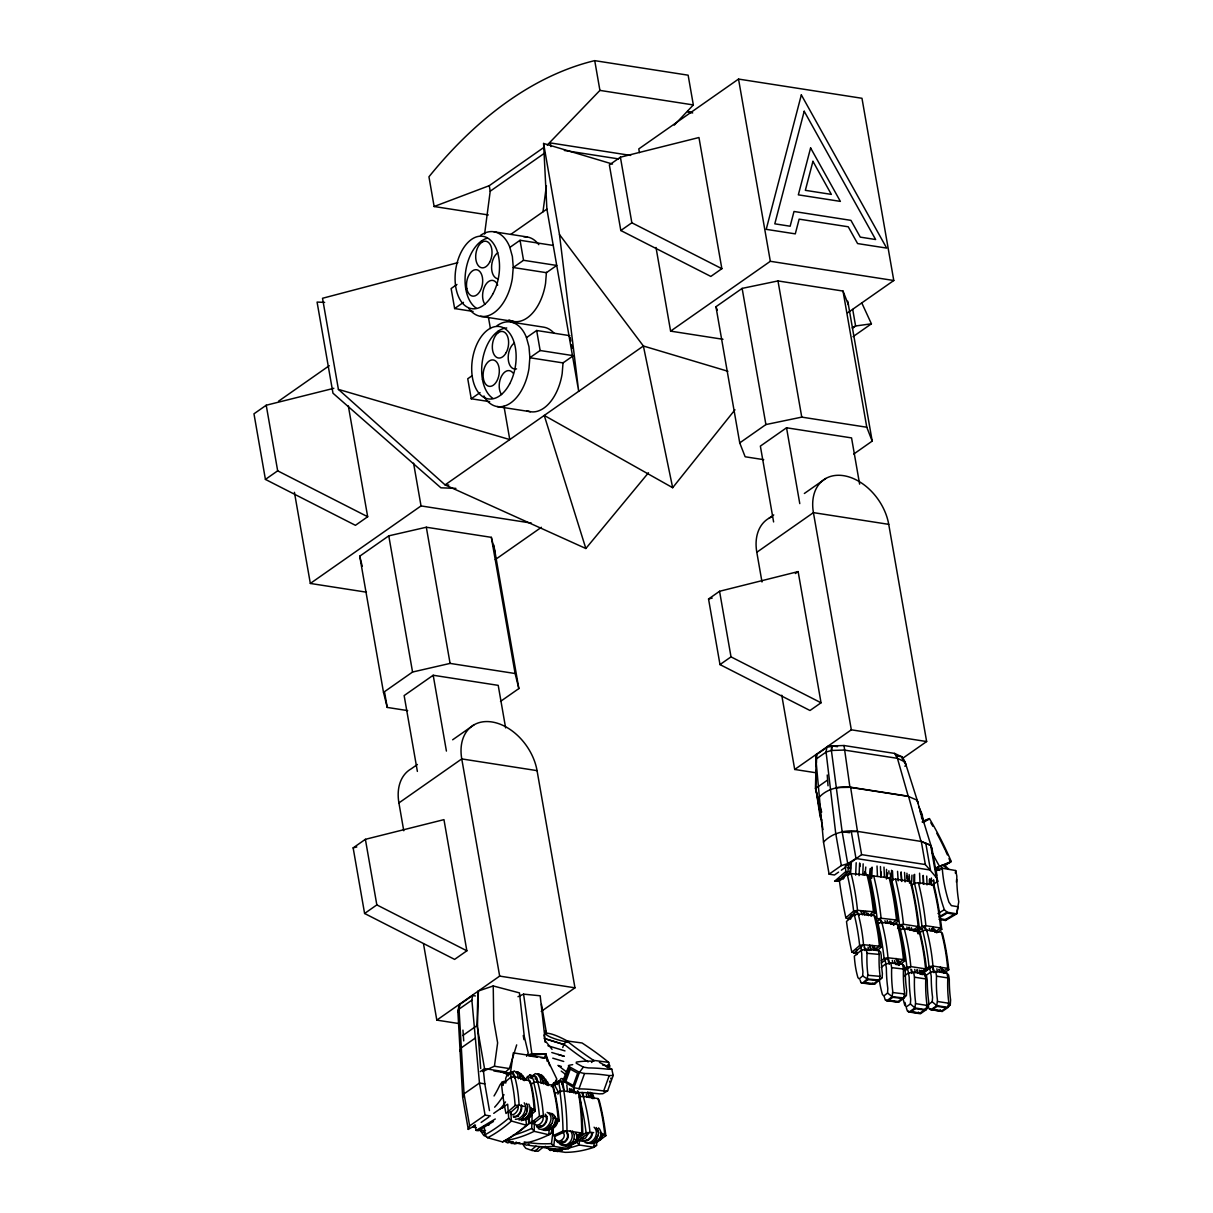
<?xml version="1.0" encoding="UTF-8"?>
<svg xmlns="http://www.w3.org/2000/svg" width="1213" height="1213" viewBox="0 0 1213 1213"><rect width="100%" height="100%" fill="white"/><g stroke="black" fill="none" stroke-linecap="round" stroke-linejoin="round"><path stroke-width="1.5" d="M920.045 883.807L919.575 873.193M923.457 884.338L923.305 875.528M923.609 884.368L923.154 875.498M927.02 884.899L926.717 876.059M929.325 883.807L929.37 879.486M923.093 821.959L922.259 814.53L918.923 807.161M591.732 1132.29C592.338 1136.915 587.228 1142.267 582.634 1139.795M602.709 1134.367L600.814 1139.553L596.068 1141.19M877.454 876.377L877.029 866.021M880.941 871.768L880.865 876.908L880.441 866.552M884.429 877.469L883.989 867.113M560.633 1092.003L558.829 1083.33L557.222 1082.572L555.069 1085.347M463.73 1040.906L462.941 1030.125M477.922 991.324L477.027 1025.561L484.548 1068.623L480.272 1071.61M480.697 1068.517L477.482 1025.243L478.377 991.006L493.236 985.957L519.452 992.886L524.289 1036.493L528.231 1052.99L526.578 1056.205M821.671 812.164L815.439 788.556L816.334 754.334L815.833 765.524M816.258 770.3L815.788 788.314L822.99 829.586M816.455 763.083L816.683 754.077M828.024 785.781L827.236 775.001M865.779 867.052L865.096 874.588M551.642 1127.969L551.49 1133.063L548.913 1134.777L534.16 1131.32L531.719 1128.424L532.189 1113.17M534.493 1120.812L534.16 1131.32A220.372 127.426 -76.8 0 1 505.821 1140.508L513.19 1142.237M549.064 1129.515L548.913 1134.777A220.372 127.426 -76.8 0 1 520.574 1143.965L516.874 1143.101M596.766 1140.114L596.584 1145.33L593.991 1147.286L579.238 1144.996L576.812 1142.252L576.933 1138.764M579.435 1139.614L579.238 1144.996A229.242 136.25 -81.2 0 1 550.368 1150.06L565.106 1152.35A229.242 136.25 -81.2 0 0 593.991 1147.286L594.173 1141.903M892.116 881.245L891.555 870.312M909.507 883.2L909.416 876.241M911.66 881.79L911.964 875.134M909.174 881.063L909.159 874.558M914.026 882.473L914.011 874.8M931.432 884.52L931.417 878.03M856.514 949.749L856.742 954.676M850.601 919.196L851.481 914.769M924.473 970.703L924.427 974.524M891.661 967.656A88.473 48.49 -83.3 0 0 892.738 991.248L892.192 996.631L886.9 1000.77L885.035 999.3A75.176 41.197 -83.3 0 1 884.307 996.904M881.229 967.413L885.657 963.926L890.842 963.061L902.639 964.441L903.442 969.035A88.473 48.49 -83.3 0 0 904.519 992.613L903.988 998.011L898.697 1002.15L886.9 1000.77M546.441 272.258L545.562 283.326A42.804 25.443 -81.2 0 1 508.99 319.868M563.059 362.475L562.18 373.559A42.804 25.443 -81.2 0 1 527.155 410.813M870.085 868.705L869.569 875.225L866.4 874.74L865.278 871.571M904.382 975.859L908.446 973.023L913.647 972.28L914.496 977.193A100.391 59.664 -81.2 0 0 915.588 1002.256L914.966 1007.942L909.159 1012.006L907.127 1010.323A85.911 51.067 -81.2 0 1 906.338 1007.745M913.647 972.28L924.928 974.039L925.777 978.952A100.391 59.664 -81.2 0 0 926.868 1004.015L926.247 1009.686L920.44 1013.765L909.159 1012.006M861.154 950.295L861.776 953.827A73.083 37.285 -85 0 0 862.928 971.84L862.655 975.934L859.213 978.891L857.955 977.693A62.621 31.947 -85 0 1 854.437 957.588L854.346 956.147L861.154 950.295L866.325 949.309L867.022 953.312A68.489 34.95 -85 0 0 867.826 974.13L867.295 978.967L862.428 983.152L860.73 982.014A57.193 29.173 -85 0 1 860.093 979.968M866.325 949.309L878.485 950.385L879.182 954.388A68.489 34.95 -85 0 0 879.986 975.207L879.455 980.028L867.295 978.967L862.655 975.934M815.909 759.217L826.083 752.09L831.405 750.468L831.997 745.798L826.796 747.435L816.622 754.562L815.909 759.217L823.506 842.095L829.101 874.164L841.337 865.597L847.72 863.656L842.125 831.587L831.405 750.468L831.815 745.919L844.021 745.525L894.603 753.409L901.835 756.806L906.247 765.176L904.807 766.191M925.11 976.025L930.523 972.235L935.723 971.492L936.542 976.177A91.794 54.57 -81.2 0 0 937.437 1000.164L936.785 1005.622L930.962 1009.701L928.961 1008.139M935.723 971.492L947.004 973.251L947.823 977.936A91.794 54.57 -81.2 0 0 948.718 1001.923L948.066 1007.381L942.243 1011.445L930.962 1009.701M553.264 1118.462L552.324 1122.904M592.444 1132.76C592.702 1137.93 586.516 1143.586 581.709 1140.099M551.794 1052.52L564.348 1056.296L558.147 1054.461M847.887 871.859L845.825 871.54L834.605 881.245L839.851 879.304L847.887 871.859L848.948 863.277M571.262 1146.664L568.442 1148.65L553.704 1146.346L551.49 1143.586L553.462 1127.878A476.664 283.311 -81.2 0 0 551.02 1127.499M555.054 1135.52L553.704 1146.346A252.152 149.866 -81.2 0 1 528.853 1145.254M568.897 1145.042L568.442 1148.65A252.152 149.866 -81.2 0 1 541.165 1147.073M914.557 884.201L914.647 874.33M484.594 234.079L490.219 191.199L489.264 185.68L544.212 147.198M542.969 211.835L546.396 185.725M890.903 873.042L890.19 878.47L886.658 877.924M871.798 878.091L872.102 867.143M886.4 879.031L886.536 869.387M482.653 1071.519L494.419 1066.242L497.633 1042.862L493.721 1020.406L493.236 985.957M955.313 873.057L955.692 870.54L942.274 868.22L936.36 869.766L936.451 872.071A105.561 67.306 59.3 0 0 936.679 875.574M475.405 995.949L472.585 995.509L459.772 1004.485L459.045 1009.125L464.048 1093.838L469.643 1125.907L468.263 1129.394L475.557 1125.148M469.643 1125.907L485.064 1115.111L479.469 1083.042L471.872 1000.149L472.585 995.509M826.796 747.435L826.083 752.09L835.742 833.528L841.337 865.597M850.677 872.344L851.117 862.185M855.65 875.134L856.196 862.731M859.062 875.665L859.608 863.262M862.852 874.74L863.156 863.823M458.681 1007.23L457.908 1012.036L462.669 1097.325L468.263 1129.394M941.409 865.885L941.333 869.357M527.352 1110.759L527.306 1104.709M870.828 878.379L871.465 867.613M573.976 1139.31L574.325 1134.913M879.47 980.999A82.484 45.199 -83.3 0 0 882.412 994.478L883.807 995.979L887.552 993.053L887.81 988.459A95.145 52.144 -83.3 0 1 886.369 967.989L885.657 963.926M887.552 993.053L892.192 996.631L903.988 998.011L906.414 995.251L906.672 990.672A95.145 52.144 -83.3 0 1 905.247 970.203L904.534 966.139L902.639 964.441M955.692 870.54L956.83 876.15A133.385 85.046 59.3 0 0 958.755 901.759L956.678 913.844L945.488 920.485L939.105 919.378M864.141 874.922L864.793 871.844M917.68 932.933L918.605 929.855M879.455 980.028L882.124 977.648L882.382 973.554A73.083 37.285 -85 0 1 881.245 955.541L880.623 952.008L878.485 950.385M902.972 998.132A94.311 56.056 -81.2 0 0 904.762 1005.183L906.278 1006.866L910.387 1003.985L910.69 999.148A108.306 64.365 -81.2 0 1 909.204 977.36L908.446 973.023M910.387 1003.985L914.966 1007.942L926.247 1009.686L928.445 1006.79L928.733 1001.953A108.306 64.365 -81.2 0 1 927.263 980.18L926.505 975.828L924.928 974.039M555.296 1123.162L555.69 1121.525M928.127 1004.728L932.236 1001.847L932.57 997.207A98.814 58.724 -81.2 0 1 931.25 976.374L930.523 972.235M932.236 1001.847L936.785 1005.622L948.066 1007.381L950.279 1004.667L950.613 1000.012A98.814 58.724 -81.2 0 1 949.294 979.179L948.581 975.04L947.004 973.251M588.366 1133.503L585.409 1138.219L580.678 1138.507M609.593 1081.996L609.881 1081.071M610.715 1078.873L610.958 1078.084M504.229 1073.187L509.354 1068.562L516.677 1044.893M598.373 1135.171L594.84 1141.084M555.69 1082.33L556.828 1079.07L546.638 1058.054L513.296 1052.869L510.582 1072.095L506.079 1074.233M576.615 1138.946L575.159 1141.873L572.581 1143.723M562.741 1047.501L563.969 1044.15L566.896 1040.951L582.073 1042.983A237.475 59.755 19.9 0 1 608.683 1062.376L609.745 1066.106L602.77 1065.166M572.688 1064.65A105.561 26.565 19.9 0 0 569.109 1065.317L562.862 1080.874L573.931 1087.697L580.148 1088.91A123.878 31.174 19.9 0 1 603.68 1090.972L607.622 1090.821L613.202 1075.446L611.777 1069.138L599.389 1062.33M563.969 1082.223L569.534 1066.864L568.427 1065.499M578.95 1088.91L584.53 1073.55L585.727 1073.55A123.878 31.174 19.9 0 1 609.244 1075.597L613.202 1075.446M603.665 1090.972L609.244 1075.597M526.745 1055.507L531.825 1053.672L545.85 1053.976L544.303 1058.236L540.786 1057.691M459.909 1051.14L461.152 1047.956L475.223 1038.101M462.669 1097.325L464.048 1093.838L479.469 1083.042L484.821 1083.876L489.476 1110.592M848.691 875.18L850.358 869.6L850.48 862.67M459.772 1004.485L457.908 1012.036L459.045 1009.125L471.872 1000.149M530.066 1113.504L525.972 1118.72M573.021 1141.357L574.067 1139.325M508.065 1076.037L509.824 1073.156L514.418 1070.973L517.617 1074.172L518.467 1078.736M600.587 1136.96L598.782 1139.841M557.889 1094.126L558.647 1092.625L553.568 1083.164L555.827 1081.587L559.041 1082.087M526.624 1113.079L522.409 1118.644L519.028 1120.069M557.116 1083.3L559.011 1080.692L561.194 1080.828L563.059 1083.694L564.257 1091.275M558.738 1081.753L561.058 1078.554L563.711 1078.736L564.955 1080.116M547.776 1128.439L552.415 1122.935M596.523 1139.401L598.616 1132.942L596.28 1127.544M945.488 920.485L946.61 918.696M551.233 1086.636L553.568 1083.164M553.189 1085.514L555.827 1081.587L557.419 1084.558M554.568 1124.769L550.884 1128.348M611.777 1069.138L608.274 1069.275A133.385 33.555 19.9 0 0 588.381 1067.94L583.317 1067.106L579.496 1072.337L573.931 1087.697L574.401 1091.7L579.465 1092.534A133.385 33.555 19.9 0 1 599.358 1093.868L602.861 1093.732L607.622 1090.821M502.227 1084.286L504.547 1081.177L501.939 1082.284L499.892 1085.029A73.083 39.802 -74.3 0 1 494.04 1095.976M510.658 1073.641L511.841 1072.125L512.963 1072.565L515.04 1076.553M557.889 1083.194L559.709 1081.571L561.619 1082.466L563.787 1090.244M531.112 1077.129L534.281 1075.218L536.358 1077.068L537.738 1080.904M532.78 1075.901L535.282 1073.596L537.981 1074.339L540.164 1077.932L541.241 1083.406M524.986 1079.418L529.838 1074.976L533.068 1075.734M648.47 472.767L585.849 548.503L544.243 415.437L672.669 487.702L734.957 409.797M573.112 1141.372L567.866 1145.239M549.595 1126.922L551.142 1125.042M536.055 1146.118L531.142 1150.197L525.805 1148.302L523.409 1145.208M537.162 1149.408L539.618 1146.679M543.03 1147.21L538.117 1151.289L535.403 1151.092M923.851 822.262L929.431 818.593A237.475 151.428 59.3 0 1 951.219 861.473L944.017 866.112M591.55 1062.482L593.521 1060.344L608.683 1062.376M674.246 125.136L693.336 104.94L688.135 75.191L594.734 60.65L599.919 90.399L547.26 145.06M522.303 1118.613L526.533 1113.049L527.761 1106.453M509.612 1074.324L512.402 1073.217L514.767 1078.023M531.309 1114.595L535.236 1111.169A147.713 80.437 -74.3 0 0 530.869 1082.8L529.687 1080.889L514.706 1076.674L510.779 1077.159L501.651 1085.15A221.115 120.421 -74.3 0 0 506.003 1113.504L515.131 1105.528L519.073 1105.043L524.061 1106.438M510.097 1112.882L519.073 1105.043A117.373 63.925 -74.3 0 0 514.706 1076.674M531.491 1111.487L534.054 1109.243A117.373 63.925 -74.3 0 0 529.702 1080.889M874.952 912.995A210.44 107.35 -85 0 0 868.553 876.271L867.022 875.028L851.117 873.618L847.235 874.391L839.441 881.078A315.304 160.859 -85 0 0 845.855 917.801L847.69 918.787L857.515 910.341L873.421 911.736L874.952 912.995L871.07 916.331M845.855 917.801L853.634 911.099L857.515 910.341A167.06 85.228 -85 0 0 851.117 873.618M877.075 950.734L880.956 947.398A147.713 75.358 -85 0 0 875.604 916.664L874.073 915.421L858.167 914.011L854.286 914.784L846.492 921.471A221.115 112.809 -85 0 0 851.86 952.205L857.227 953.509M869.205 915.36L873.421 911.736A167.06 85.228 -85 0 0 867.022 875.028M851.86 952.205L859.653 945.518L863.535 944.745L879.425 946.14L880.956 947.398M853.694 953.191L863.535 944.745A117.373 59.877 -85 0 0 858.167 914.011M875.225 949.764L879.425 946.14A117.373 59.877 -85 0 0 874.073 915.406M862.428 983.152L874.588 984.213L882.124 977.648M529.641 1077.705L532.113 1077.114L534.387 1082.239M531.901 1077.205L533.826 1076.174L535.737 1077.387L537.511 1082.557M535.024 1078.979L536.646 1078.099M474.677 1125.088L476.163 1130.425L495.283 1118.993M531.051 1084.483L533.72 1082.375L537.632 1081.844L552.385 1085.301L553.477 1087A194.884 112.688 -76.8 0 1 559.238 1120.812L556.555 1122.92M547.078 1116.521L539.467 1116.172L530.126 1123.572A291.954 168.804 -76.8 0 1 528.944 1118.113M533.068 1123.829L543.379 1115.657A154.748 89.474 -76.8 0 0 537.632 1081.844M476.163 1130.425L478.225 1130.743L493.448 1121.509M875.756 922.411L881.093 918.241L896.513 920.03L897.863 921.334L893.632 924.655M891.176 924.215L896.513 920.03A220.372 120.784 -83.3 0 0 889.159 877.833L873.739 876.029L869.827 876.726A277.762 152.232 -83.3 0 1 877.196 918.923L881.093 918.241A220.372 120.784 -83.3 0 0 873.739 876.029M881.275 960.681L884.095 958.482L888.007 957.785L903.427 959.574L904.777 960.893L900.546 964.199M881.32 963.016L888.007 957.785A154.748 84.804 -83.3 0 0 881.836 922.456L877.939 923.154A194.884 106.805 -83.3 0 1 884.095 958.482M899.409 962.713L903.427 959.574A154.748 84.804 -83.3 0 0 897.256 924.261L881.836 922.456M906.414 995.251L902.669 998.193L901.547 997.571M845.946 866.188L861.609 854.634L925.337 864.551L936.284 877.439L937.71 881.351L933.297 884.444M578.131 1138.461L586.061 1132.654L593.657 1132.593M601.8 1136.445L604.711 1134.307A160.95 95.66 -81.2 0 0 597.994 1098.584L583.241 1096.294L579.344 1096.931A202.723 120.496 -81.2 0 1 586.061 1132.654M596.584 1142.494L605.833 1135.717A202.723 120.496 -81.2 0 0 599.101 1100.009L597.994 1098.584M490.219 191.199L545.183 152.717M333.818 388.312L266.223 405.233L253.972 413.815L265.42 479.408L355.439 525.32L367.675 516.738L348.328 405.885M620.404 157.19L609.366 164.923L620.813 230.515L710.833 276.428L721.856 268.695L698.961 137.524L620.404 157.19L631.852 222.783L721.856 268.695M510.916 234.291L546.896 209.091L543.591 143.452L612.52 164.058M278.535 401.215L329.269 365.689M847.751 312.742L893.784 280.506L861.973 98.283L738.535 79.072L638.796 148.911L639.448 152.626M456.952 284.464L451.13 288.542L454.632 308.557L473.07 311.423M509.854 247.407L520.043 240.28L553.234 245.435M465.807 289.088L466.762 288.406A13.358 7.945 -81.2 0 1 476.694 269.741A13.358 7.945 -81.2 0 1 480.333 290.635A13.358 7.945 -81.2 0 1 466.762 288.406M454.632 308.557L463.472 302.355M523.531 260.295L513.22 267.512L546.411 272.682L556.737 265.45L523.531 260.295L520.043 240.28M265.42 479.408L277.671 470.826L367.675 516.738M620.813 230.515L631.852 222.783M472.115 375.712L467.748 378.759L471.235 398.774L489.673 401.655M526.472 337.639L536.662 330.497L569.852 335.667L569.079 336.213M482.425 379.305L483.381 378.638A13.358 7.945 -81.2 0 1 493.297 359.958A13.358 7.945 -81.2 0 1 496.951 380.867A13.358 7.945 -81.2 0 1 483.381 378.638M471.235 398.774L480.075 392.587M540.149 350.512L529.823 357.744L563.029 362.914L573.34 355.682L540.149 350.512L536.662 330.497M294.425 492.326L310.331 583.453L421.032 505.927L531.385 523.091M656.006 247.467L670.607 331.134L770.331 261.295L893.784 280.506M407.674 710.606L387.235 707.422L383.505 692.38L359.73 556.191L388.782 535.843L426.324 527.23L491.341 537.344L495.071 552.385M763.72 459.666L745.146 456.77L739.733 442.897L715.958 306.722L742.129 288.391L777.988 280.931L843.02 291.059L848.433 304.933M495.283 559.587L541.407 527.291M852.542 328.117L855.605 325.979L871.404 323.81L861.912 303.205M853.027 336.668L871.404 323.81M383.505 692.38L412.556 672.032L450.084 663.405L515.116 673.518L518.846 688.575L500.499 701.417M739.733 442.897L765.903 424.565L801.763 417.12L866.779 427.234L872.192 441.107L853.725 454.056M505.624 727.891L498.209 685.36L433.193 675.247L404.141 695.58L417.378 771.407M859.623 484.139L851.556 437.908L786.54 427.78L760.369 446.111L773.606 521.939M417.393 764.493L411.268 768.784A47.383 33.085 55 0 0 398.91 802.93L403.762 830.769M452.646 739.794L474.116 724.768M769.163 518.133L773.758 514.919M804.355 493.479L825.78 478.483M398.91 802.93L461.759 758.913A47.383 33.085 55 0 1 491.932 721.962A47.383 33.085 55 0 1 537.056 770.634L574.962 987.822L541.241 1011.43M761.991 581.982L756.806 552.279L813.423 512.629A47.383 33.085 55 0 1 843.611 475.678A47.383 33.085 55 0 1 888.735 524.35L926.641 741.537L902.154 758.686M353.15 847.887L365.386 839.32L443.958 819.639L466.853 950.81L454.602 959.392L364.597 913.48L353.15 847.887L356.804 846.977M708.544 598.995L719.567 591.277L798.139 571.596L821.034 702.782L809.996 710.5L719.991 664.588L708.544 598.995L712.198 598.085M795.379 573.522L798.139 571.596M364.597 913.48L376.834 904.898L466.853 950.81M719.991 664.588L731.014 656.87L821.034 702.782M423.534 944.002L436.816 1020.118L499.665 976.101L574.962 987.822M781.748 695.216L794.712 769.467L851.329 729.817L926.641 741.537M462.79 1035.523L477.482 1025.243M815.439 788.556L827.084 780.399M819.26 797.168C827.615 788.405 839.062 786.251 850.601 787.222L908.507 796.228L920.955 841.261L930.689 845.37L932.115 849.282L937.71 881.351M823.506 842.095C832.588 832.618 844.93 830.086 857.47 831.375L921.319 841.473L930.689 845.37L936.284 877.439M481.152 1122.434L488.869 1117.021M838.592 872.102L834.453 874.998L829.101 874.164M841.352 870.176L845.491 867.28M911.372 885.429L914.481 883.261L918.393 882.67L933.146 884.959L934.253 886.339A288.952 171.746 -81.2 0 1 941.758 929.385L937.118 932.63M897.575 928.385L903.442 924.276L918.18 926.565L919.287 927.945L914.647 931.19M912.312 930.674L918.18 926.565A252.152 149.866 -81.2 0 0 910.311 881.411L895.558 879.122L891.646 879.713A317.882 188.94 -81.2 0 1 899.515 924.867L903.442 924.276A252.152 149.866 -81.2 0 0 895.558 879.122M915.785 930.644L921.986 926.307L925.898 925.716L940.651 928.006L941.758 929.385M917.104 931.872L925.898 925.716A229.242 136.25 -81.2 0 0 918.393 882.67M918.089 933.874L922.744 930.614L926.656 930.022L941.409 932.312L942.516 933.692A202.723 120.496 -81.2 0 1 948.793 969.718L944.154 972.978M934.783 932.115L940.651 928.006A229.242 136.25 -81.2 0 0 933.146 884.959M903.806 969.354L906.915 967.186L910.827 966.594L925.564 968.884L926.671 970.248L922.032 973.508M904.959 970.703L910.827 966.594A177.007 105.213 -81.2 0 0 904.231 928.794L900.304 929.385A223.01 132.551 -81.2 0 1 906.899 967.186M921.167 971.962L925.564 968.884A177.007 105.213 -81.2 0 0 918.969 931.084L904.231 928.794M925.928 968.808L929.022 966.64L932.949 966.048L947.687 968.353L948.793 969.718M922.668 973.251L932.949 966.048A160.95 95.66 -81.2 0 0 926.656 930.022M943.289 971.431L947.687 968.353A160.95 95.66 -81.2 0 0 941.409 932.312M924.321 1009.671L928.445 1006.79M947.535 1006.578L950.279 1004.667M594.931 1141.099L590.989 1143.101M474.692 1125.573L472.585 1126.983L476.315 1127.574M847.72 863.656L855.984 858.486L930.477 870.07L925.762 843.111M538.436 1075.431L541.134 1074.627L543.667 1076.871L545.729 1084.467M937.967 913.51L944.366 909.705L947.08 912.176L956.678 913.844L957.83 908.219M939.089 916.922L947.08 912.176M939.757 917.483L947.201 913.055L954.313 914.299L945.382 919.59L940.045 918.666M528.413 1118.583L528.792 1123.829L526.397 1125.224A167.06 90.975 -74.3 0 1 502.576 1141.918L487.596 1137.703L484.882 1134.868L484.23 1126.119M502.576 1141.918L504.972 1140.508A210.44 114.598 -74.3 0 0 528.792 1123.829M852.299 327.828L855.605 325.979L852.709 309.436M561.786 1083.846L562.589 1083.406M512.872 1141.554L507.595 1142.904L505.017 1141.509M513.69 1143.45L516.42 1142.115M519.831 1142.646L514.57 1143.995M951.219 861.473L935.557 868.129L950.507 862.246M555.493 1149.227L550.217 1150.515L545.289 1146.255M562.468 1150.303L557.176 1151.607M547.867 1128.454L543.849 1129.925M528.959 1144.177L526.836 1145.269L522.454 1143.707M534.554 1150.728L537.298 1149.424M596.068 1141.615L597.493 1140.902M555.099 1093.459L559.86 1091.215L563.818 1090.942L578.571 1093.231L579.632 1094.293A223.01 132.551 -81.2 0 1 582.801 1134.094L578.025 1136.338M552.734 1128.985A334.182 198.629 -81.2 0 0 553.477 1135.504L563.029 1131.016L566.987 1130.743L581.74 1133.033L582.801 1134.094M566.987 1130.743L554.917 1136.399L553.477 1135.504M577.206 1135.156L581.74 1133.033A177.007 105.213 -81.2 0 0 578.571 1093.231M517.996 996.692L523.591 994.144L540.179 995.782L545.228 1040.769L552.067 1049.336M922.668 821.246L929.431 818.593M922.092 821.974L928.733 819.366M594.734 60.62A514.448 305.767 -81.2 0 0 428.947 176.795L434.133 206.513L489.264 185.68M942.061 864.945L944.321 864.96L948.9 869.418M521.347 1120.721C527.761 1119.023 532.401 1109.971 528.792 1104.088M563.257 1078.903L564.682 1078.569M457.862 262.645L322.522 298.277L338.412 389.388L445.095 484.882L585.849 548.503M485.534 1130.395L483.608 1130.865L479.954 1129M517.663 1072.504L521.302 1073.778L523.03 1080.025M836.303 881.154L839.078 880.774L835.166 880.972M563.59 1145.163C570.58 1145.315 574.901 1136.005 570.353 1130.713M565.774 1145.497L567.957 1145.254M593.854 1142.661C598.858 1142.722 602.679 1137.203 601.496 1132.472M591.08 1143.116L587.107 1142.873M528.489 1055.371L545.85 1053.976L549.747 1065.681M550.929 1128.515C555.084 1128.515 558.42 1123.647 557.101 1119.751M548.049 1128.939L549.428 1128.848M517.526 1116.4L518.467 1116.354M524.774 1119.22L522.697 1118.902M484.851 1132.351L482.683 1132.457L478.756 1129.576M831.405 750.468L844.233 750.059L897.438 758.337L905.065 761.931L918.317 803.719L917.013 800.14L908.294 796.395L849.934 787.313L836.242 787.571M537.465 1074.111L538.936 1074.111M542.438 1077.417L545.638 1079.236L547.336 1085.453M861.609 854.634L857.591 831.557L842.125 831.587L849.509 832.725M511.007 1143.434L513.827 1143.48M553.628 1151.046L556.464 1151.137M567.699 1042.164C536.874 1035.963 540.528 1026.168 568.002 1041.361M324.644 302.371L317.078 302.082L332.969 393.194L440.895 487.808L455.906 488.384M564.667 1142.085L561.134 1140.887M572.324 1143.419C576.615 1144.223 579.981 1138.84 577.722 1135.216M448.84 485.064L445.095 484.882L643.39 346.008L727.891 371.269M547.199 1129.606C553.537 1130.531 559.481 1121.024 554.508 1116.309M542.014 1129.803L543.94 1129.955M544.288 1130.349C552.582 1131.911 560.436 1117.4 551.642 1113.428M531.84 1150.531L534.706 1150.758M865.961 950.082L869.6 950.401M867.022 953.312L879.182 954.388M867.992 975.282L880.153 976.359M861.033 982.848L874.588 984.213M587.137 1139.795L588.335 1139.902M513.478 1117.294C519.24 1117.552 522.909 1109.895 521.454 1104.846M515.343 1119.281C522.667 1119.614 528.019 1108.818 524.228 1102.814M895.694 964.456L899.242 964.866M903.442 969.035L891.646 967.656L890.842 963.061M892.92 992.568L904.716 993.947M885.369 1000.27L898.697 1002.15M523.394 1077.569L525.926 1080.283M501.03 1072.156L507.534 1073.096L493.888 1070.973M599.919 90.399L693.336 104.94M687.619 111.778L691.167 112.324M692.699 112.93L689.151 112.369A11.433 6.793 -81.2 0 0 687.619 111.232M630.639 155.416L550.323 142.922L550.96 146.591M564.363 150.473L618.539 158.903M434.133 206.513L488.293 214.944M493.979 231.789L527.17 236.944M670.607 331.134L722.978 339.291M480.575 316.32L513.766 321.49M510.582 322.006L543.773 327.176A42.804 25.443 -81.2 0 1 554.189 333.363M497.178 406.552L530.369 411.707M888.735 524.35L813.423 512.629L851.329 729.817M310.331 583.453L366.447 592.187M831.815 745.919L837.531 746.662M896.316 755.957L902.017 756.7L905.065 761.931M827.979 746.162L831.587 746.723M794.712 769.467L814.924 772.605M537.056 770.634L461.759 758.913L499.665 976.101M847.174 867.538L850.54 868.053M930.265 880.471L933.752 881.002M837.789 878.985L839.851 879.304M936.542 976.177L947.823 977.936M919.848 974.115L923.229 974.63M914.496 977.193L925.777 978.952M937.634 1001.513L948.915 1003.272M915.785 1003.667L927.066 1005.425M929.31 1009.155L942.243 1011.445M907.476 1011.384L918.757 1013.143L918.408 1012.082M436.816 1020.118L458.848 1023.545M528.504 1055.78L537.283 1057.145M494.419 1066.242L509.354 1068.562M484.548 1068.623L505.23 1071.837M485.064 1115.111L490.416 1115.945M601.026 1133.73L604.711 1134.307L605.833 1135.717M486.929 1124.694L488.991 1125.027M583.817 1141.433L578.283 1140.569L589.958 1132.017A160.95 95.66 -81.2 0 0 583.241 1096.294M568.715 1144.587C575.007 1146.528 580.193 1137.855 575.932 1133.033M936.36 869.766L939.802 870.358M958.164 906.793L951.371 905.626L948.915 902.154A115.842 73.872 59.3 0 1 942.425 870.267L942.274 868.22M584.53 1073.55L579.496 1072.337L569.534 1066.864M589.397 1143.222C597.463 1145.86 604.741 1133.761 598.57 1127.908M584.924 1142.525C592.99 1145.163 600.253 1133.063 594.082 1127.211M554.447 1118.234L558.132 1119.099L559.238 1120.812M541.984 1126.422L540.073 1125.497M530.718 1108.318L534.054 1109.243L535.236 1111.169M564.288 1044.605L545.577 1038.844M338.412 389.388L509.778 439.576L503.971 406.264M563.909 1044.575L544.334 1038.525M565 1050.913L547.912 1045.727M563.727 1061.466L552.764 1058.176M557.904 1065.423L561.301 1066.424M545.592 1080.192L547.882 1082.375L548.701 1085.59M516.647 1071.61L517.981 1072.065M521.378 1074.854L523.288 1076.098L524.471 1079.206M525.805 1118.629C530.384 1119.842 533.765 1112.943 532.113 1109.137M513.266 1116.248C518.376 1117.673 521.863 1110.517 521.165 1106.165M877.651 980.18L878.682 980.62M549.353 1112.882L551.036 1113.595M547.154 1112.366C556.615 1116.567 546.805 1133.048 538.223 1128.606M536.616 1126.862C543.197 1130.031 550.626 1119.083 545.228 1114.14M590.989 1092.64L592.657 1093.853L594.279 1098.553M853.497 913.177L855.453 915.36M486.383 1136.687L483.851 1135.52L479.772 1129.758M564.151 1144.647L566.016 1145.527M561.877 1144.299L563.833 1145.193M559.678 1143.95C567.305 1149.894 580.148 1142.767 575.963 1133.2M583.317 1067.106L576.266 1063.225L576.342 1062.118A115.842 29.142 19.9 0 1 593.915 1061.254M570.171 1089.38L574.401 1091.7M921.001 928.324L923.336 931.129M842.792 877.06L844.354 877.939M538.845 1074.081L540.27 1074.87M521.939 1119.326L522.909 1119.933C528.686 1120.206 532.355 1112.548 530.885 1107.499M521.848 1075.87L522.697 1076.477M536.495 1125.679C541.999 1129.712 549.216 1120.266 545.35 1115.308M605.317 1065.666L607.925 1067.789M856.833 911.448L859.213 915.224M555.979 1080.222L558.541 1083.027M556.646 1141.297C562.377 1147.862 572.218 1137.658 566.653 1131.593M555.812 1080.616L558.632 1083.148M841.579 877.515L843.262 879.091M889.159 877.833L890.509 879.137A277.762 152.232 -83.3 0 1 897.863 921.334M897.256 924.261L898.606 925.564A194.884 106.805 -83.3 0 1 904.777 960.893M550.945 1113.579L552.279 1114.823M517.89 1072.034L519.073 1073.156M493.736 1113.352A315.304 171.715 -74.3 0 1 507.671 1104.194L508.702 1118.189L511.416 1121.024L526.397 1125.224L525.881 1118.159M577.524 1090.775L578.343 1091.624M867.098 913.45L868.553 915.648M857.091 912.57L858.546 914.769M944.063 865.779L946.14 868.174M936.178 931.038L936.982 931.993M924.579 927.884L926.307 930.614M910.311 881.411L911.418 882.791A317.882 188.94 -81.2 0 1 919.287 927.945M918.969 931.084L920.076 932.463A223.01 132.551 -81.2 0 1 926.671 970.264M540.179 1074.854L543.151 1081.056M562.589 1131.972C568.503 1137.43 557.025 1145.967 554.417 1137.824M556.646 1140.023C560.77 1146.755 570.762 1138.962 566.653 1132.866M892.434 923.123L893.799 925.367M889.963 921.501L891.585 924.17M880.259 920.379L881.881 923.032M877.469 921.38L878.834 923.624M913.723 929.598L914.526 930.614M902.093 926.383L903.867 929.294M899.394 927.369L900.895 929.825M543.591 143.452L559.481 234.564L643.39 346.008L672.669 487.702M526.457 1103.436L527.412 1104.74M542.181 1115.475C545.956 1119.917 537.92 1128.863 534.099 1123.314M572.551 1131.062L574.416 1134.928M867.765 913.101L868.569 914.39M865.476 911.479L867.25 915.163M863.11 911.266L864.884 914.951L863.004 911.266M860.639 911.054L862.428 914.723M902.972 759.914L906.247 765.176M934.647 929.022L936.375 932.691M932.615 927.096L934.723 931.584M925.367 927.581L927.096 931.25M890.691 921.198L891.585 922.744M880.987 920.06L882.609 923.639M894.603 753.409L897.438 758.337L908.294 796.395M902.881 926.095L904.655 929.977M545.016 1079.555L545.805 1080.919M821.853 820.033L820.17 816.986L816.197 790.906M483.942 395.923L485.534 398.834A42.804 25.443 -81.2 0 0 528.989 368.388L529.869 357.319L528.974 346.706L526.366 337.305A42.804 25.443 -81.2 0 0 497.133 325.615M574.158 1090.699L575.857 1093.853M518.982 1073.126L520.802 1079.388M876.013 947.899L876.999 950.431M860.578 946.534L861.821 950.658M934.798 930.462L935.587 932.069M943.653 969.854L944.806 972.902M932.175 966.882L933.904 972.69M929.34 967.625L930.796 972.538M552.188 1114.792L553.355 1118.492M921.516 970.339L922.714 973.554M907.203 968.11L908.719 973.281M899.712 961.166L900.819 964.138M887.658 958.588L889.311 964.274M884.747 959.422L886.142 964.214M541.377 1076.34L543.53 1083.952M597.615 1129.015L598.706 1132.957M529.838 1074.976L531.294 1078.478M527.367 1076.386L530.096 1082.982M501.939 1082.284L503.198 1085.408M715.958 306.722L717.308 310.179M929.31 928.354L930.235 930.887M874.239 946.701L875.316 950.461M872.117 945.382L873.436 949.961M869.751 945.17L871.07 949.764M869.66 945.154L870.964 949.749M864.232 945.822L865.309 949.582M942.258 968.505L943.517 972.978M940.409 966.943L941.955 972.401M932.964 967.064L934.237 971.537M944.366 909.705L943.805 908.158A105.561 67.306 59.3 0 1 937.043 879.107M523.394 1077.538L524.198 1080.677M913.146 929.249L913.935 931.417M911.327 927.642L912.282 930.295M909.128 927.293L910.084 929.962M909.037 927.278L909.993 929.946M906.839 926.944L907.809 929.598M889.599 921.258L890.478 923.73M887.31 921.001L888.189 923.457L887.203 920.985M884.914 920.712L885.793 923.184M929.749 878.758L931.933 884.944L934.162 885.278L933.601 879.789M898.105 959.892L899.318 964.259M896.089 958.406L897.575 963.744M888.401 958.755L889.599 963.122M872.89 983.091L873.193 983.925M940.242 1009.898L940.591 1010.899M591.277 1093.883L591.929 1095.779M581.997 1092.443L583.089 1096.491M579.041 1092.898L579.966 1096.325M920.076 811.618L920.91 814.181M917.013 800.14L932.115 849.282M874.239 947.944L874.74 949.612M864.217 947.065L865.036 950.613M942.243 969.945L942.835 971.916M920.121 970.476L920.728 972.568M910.842 969.035L911.827 973.433M898.105 961.303L899.015 965.396M591.914 1093.99L592.93 1098.751M590.094 1092.2L591.322 1098.008M587.805 1091.836L589.139 1097.659L588.578 1094.611M582.634 1092.549L583.65 1097.295M906.687 876.059L908.112 881.229M519.846 1074.794L520.438 1076.917M545.456 1030.671L546.381 1034.295M359.73 556.191L362.232 566.228M922.305 817.577L923.366 822.505M936.861 968.778L937.482 971.704M868.068 947.05L868.599 949.536M920.894 971.173L921.425 973.69M919.227 970.066L919.879 973.129M917.68 972.796L917.028 969.718L917.589 972.781M914.738 969.369L915.39 972.432M911.615 969.718L912.146 972.235M894.572 960.605L895.285 963.486M892.283 960.332L892.889 963.198M545.85 1053.976L547.215 1061.345M546.411 1082.693L546.79 1084.725M847.781 301.218L872.192 441.107M843.02 291.059L866.779 427.234M921.319 841.473L925.337 864.551M777.988 280.931L801.763 417.12M738.535 79.072L770.331 261.295M786.54 427.78L799.776 503.607M851.283 831.512L855.984 858.486M742.129 288.391L765.903 424.565M719.567 591.277L731.014 656.87M570.171 337.487L570.792 341.126M571.429 344.765L572.066 348.404M546.896 209.091L578.692 391.314L559.481 234.564M498.103 331.21L498.361 332.605M481.5 240.978L481.743 242.388M488.46 317.412L490.401 328.526M493.782 544.955L518.846 688.575M491.341 537.344L515.116 673.518M541.468 1004.394L546.517 1033.309M543.909 1034.977L545.168 1042.21M523.258 1035.508L523.986 1039.632M426.324 527.23L450.084 663.405M413.572 463.154L421.032 505.927M433.193 675.247L446.414 751.074M388.782 535.843L412.556 672.032M384.627 692.502L387.235 707.422M365.386 839.32L376.834 904.898M266.223 405.233L277.671 470.826M511.628 1077.644L510.355 1074.096L508.838 1073.475L507.261 1074.521L505.669 1078.448L505.776 1083.088M566.805 1084.968L567.457 1091.488M850.601 787.222L857.47 831.375M936.724 867.583L937.164 870.373M849.934 787.313L844.021 745.525M586.395 1094.262L586.849 1097.31M523.591 994.144L531.825 1053.672M921.319 815.454L921.774 818.851M483.441 1070.745L484.821 1083.876M906.915 873.239L907.415 881.017M904.534 872.45L905.125 881.957M897.559 871.359L898.166 880.865M892.48 870.995L892.98 880.32M845.264 866.021L845.825 871.54M517.936 1106.013C519.907 1110.502 511.264 1119.265 510.142 1111.715M859.759 863.292L860.032 866.491M937.573 867.568L937.755 869.888M510.764 1112.185L511.416 1121.024A167.06 90.975 -74.3 0 1 487.596 1137.703M887.158 872.784L887.385 876.332M888.871 870.843L889.053 874.073M573.415 1089.956L573.537 1092.716M571.778 1088.819L571.945 1092.185M901.729 881.426L901.123 871.92L901.577 881.396M756.806 552.279A47.383 33.085 55 0 1 772.317 516.647M523.834 236.778A42.804 25.443 -81.2 0 1 538.815 244.662M480.53 235.383A42.804 25.443 -81.2 0 1 509.763 247.073L512.371 256.474L513.251 267.087L512.371 278.171A42.804 25.443 -81.2 0 1 468.915 308.602M492.781 398.289A36.602 21.758 -81.2 0 1 482.835 358.396A36.602 21.758 -81.2 0 1 506.761 327.965M476.178 308.072A36.602 21.758 -81.2 0 1 465.792 270.529A36.602 21.758 -81.2 0 1 487.247 238.218M497.785 278.778A13.768 8.188 -81.2 0 1 491.583 267.421A13.768 8.188 -81.2 0 1 497.77 252.744M484.957 304.342A13.328 7.93 -81.2 0 1 485.746 284.555A13.328 7.93 -81.2 0 1 497.694 285.176M516.556 368.888A13.768 8.188 -81.2 0 1 508.262 359.382A13.768 8.188 -81.2 0 1 514.388 342.961M501.576 394.574A13.328 7.93 -81.2 0 1 501.56 376.121A13.328 7.93 -81.2 0 1 513.008 373.043M510.779 1077.159A147.713 80.437 -74.3 0 1 515.131 1105.528M505.518 1101.935A57.193 31.144 -74.3 0 1 500.226 1109.031M503.986 1094.672A62.621 34.1 -74.3 0 1 494.646 1107.196M502.121 1108.242A249.984 136.144 -74.3 0 1 504.108 1106.953M508.702 1118.189A210.44 114.598 -74.3 0 1 484.882 1134.868M552.385 1085.301A154.748 89.474 -76.8 0 1 558.132 1119.099M533.72 1082.375A194.884 112.688 -76.8 0 1 539.467 1116.172M551.49 1133.063A277.762 160.601 -76.8 0 1 549.125 1134.11M531.719 1128.424A277.762 160.601 -76.8 0 1 512.796 1135.398M596.584 1145.315A288.952 171.746 -81.2 0 1 594.173 1146.042M576.812 1142.252A288.952 171.746 -81.2 0 1 574.401 1142.964M607.895 1064.544A188.576 47.443 19.9 0 1 609.745 1066.106M588.123 1061.906A282.068 70.976 19.9 0 1 563.969 1044.15M567.002 1072.231A282.068 70.976 19.9 0 1 558.647 1065.833M593.521 1060.344A355.743 89.504 19.9 0 1 566.896 1040.951M565.44 1074.278A355.743 89.504 19.9 0 1 561.21 1071.079M563.818 1090.942A177.007 105.213 -81.2 0 1 566.987 1130.743M559.86 1091.23A223.01 132.551 -81.2 0 1 563.029 1131.016M551.49 1143.586A317.882 188.94 -81.2 0 1 524.213 1141.933M854.286 914.784A147.713 75.358 -85 0 1 859.653 945.518M847.235 874.391A210.44 107.35 -85 0 1 853.634 911.099M922.744 930.614A202.723 120.496 -81.2 0 1 929.022 966.64M914.481 883.261A288.952 171.746 -81.2 0 1 921.986 926.307M930.826 822.823A188.576 120.239 59.3 0 1 932.873 826.296M936.815 833.316A188.576 120.239 59.3 0 1 945.215 850.055M945.776 851.268A188.576 120.239 59.3 0 1 947.414 854.907M948.991 858.577A188.576 120.239 59.3 0 1 950.006 861.018M939.362 866.127A355.743 226.846 59.3 0 1 932.297 853.194M956.435 882.169A123.878 78.997 59.3 0 1 956.617 879.41M905.626 1005.122A85.911 51.067 -81.2 0 1 904.974 1002.438M801.338 94.887L766.222 229.348L795.288 233.866L799.14 219.144L848.251 226.786L857.591 243.57L886.658 248.089L801.338 94.887M804.204 111.262L774.804 223.829L790.148 226.225L793.999 211.487L850.935 220.357L860.275 237.126L875.619 239.522L804.204 111.262M810.602 147.925L798.336 194.853L840.366 201.388L810.602 147.925M812.937 161.329L805.356 190.335L831.345 194.383L812.937 161.329M570.262 1069.123L565.819 1081.39L573.203 1085.438L577.646 1073.171L570.262 1069.123M867.886 979.604L864.278 982.712L873.982 983.576L877.59 980.468L867.886 979.604M892.707 997.313L888.78 1000.376L898.181 1001.483L902.108 998.405L892.707 997.313M915.36 1008.64L911.054 1011.657L920.045 1013.052L924.351 1010.035L915.36 1008.64M937.164 1006.335L932.858 1009.352L941.864 1010.747L946.17 1007.73L937.164 1006.335M932.524 931.235L931.599 928.718L932.433 931.22M939.772 972.068L939.15 969.142L939.681 972.053M569.746 1091.836L569.594 1088.486L569.655 1091.821M493.039 293.622A36.602 21.758 -81.2 0 0 483.047 236.338A36.602 21.758 -81.2 0 0 455.845 287.526A36.602 21.758 -81.2 0 0 493.039 293.622M509.657 383.854A36.602 21.758 -81.2 0 0 499.65 326.57A36.602 21.758 -81.2 0 0 472.464 377.759A36.602 21.758 -81.2 0 0 509.657 383.854M489.643 262.281A13.434 7.991 -81.2 0 0 485.973 241.251A13.434 7.991 -81.2 0 0 475.981 260.037A13.434 7.991 -81.2 0 0 489.643 262.281M506.246 352.498A13.434 7.991 -81.2 0 0 502.576 331.483A13.434 7.991 -81.2 0 0 492.599 350.269A13.434 7.991 -81.2 0 0 506.246 352.498"/></g></svg>
